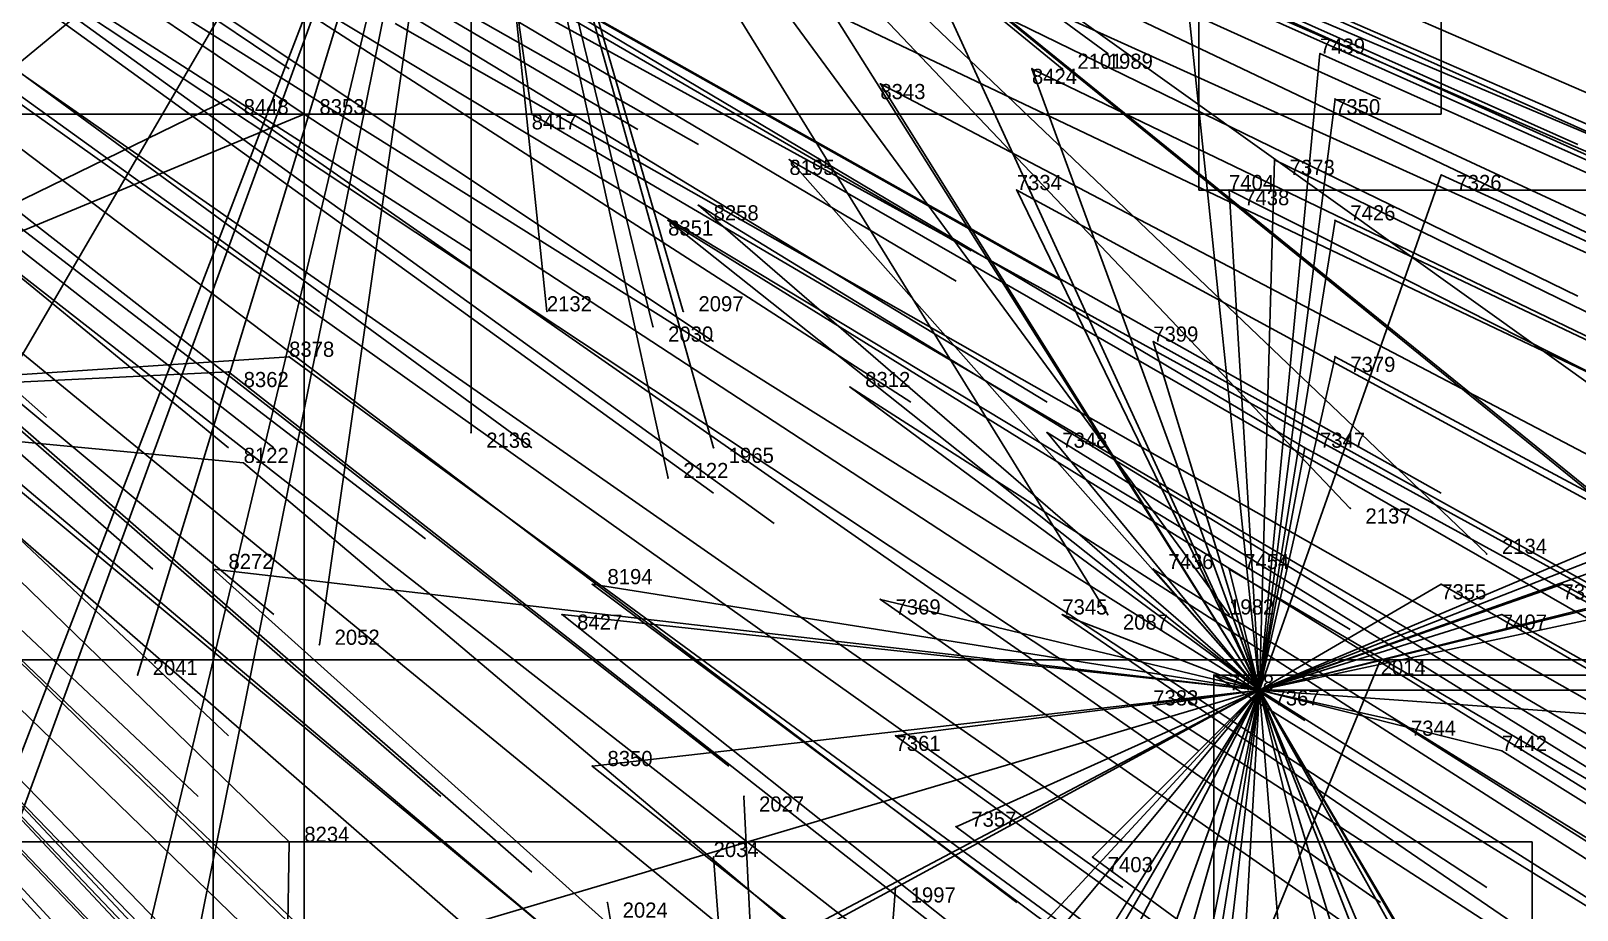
# Model space of a CAD drawing. Extents: x -0.5 to 0.59, y -0.5 to 0.59.
# Drawn here: x 0.155 to 0.257, y -0.1665 to -0.1085 of the extents above; entities that cross this region are included whole.
import ezdxf

# ---------------------------------------------------------------- set-up
doc = ezdxf.new("R2010")
doc.units = 0
for name, color, linetype in [('Clients', 3, 'CONTINUOUS'), ('Facilities', 3, 'CONTINUOUS'), ('Facilities_lines', 3, 'CONTINUOUS'), ('Min_max_boxes', 1, 'CONTINUOUS'), ('Normals', 1, 'CONTINUOUS'), ('Source_points', 5, 'CONTINUOUS'), ('Text', 3, 'CONTINUOUS')]:
    doc.layers.add(name, color=color, linetype=linetype)

msp = doc.modelspace()

# ---------------------------------------------------------------- linework, layer by layer
at = {"layer": 'Clients', "color": 5}
for p in [(0.226, -0.11, -1.25), (0.24, -0.11, -0.659), (0.221, -0.111, -0.618), (0.223, -0.111, -1.25), (0.211, -0.112, -0.597), (0.168, -0.113, -0.507), (0.241, -0.113, -0.665), (0.173, -0.114, -0.518), (0.188, -0.114, -0.549), (0.205, -0.117, -0.59), (0.237, -0.117, -0.662), (0.248, -0.118, -0.688), (0.22, -0.119, -0.625), (0.234, -0.119, -0.655), (0.234, -0.119, -0.657), (0.199, -0.12, -0.582), (0.197, -0.121, -0.578), (0.241, -0.121, -0.675), (0.189, -0.127, -1.25), (0.198, -0.127, -1.25), (0.196, -0.128, -1.25), (0.229, -0.129, -0.656), (0.172, -0.13, -0.538), (0.241, -0.13, -0.686), (0.168, -0.131, -0.533), (0.209, -0.132, -0.618), (0.184, -0.135, -1.25), (0.222, -0.135, -0.651), (0.2, -0.136, -1.25), (0.239, -0.136, -0.688), (0.169, -0.137, -0.543), (0.197, -0.138, -1.25), (0.242, -0.14, -1.25), (0.251, -0.143, -1.25), (0.167, -0.144, -0.551), (0.229, -0.144, -0.676), (0.234, -0.144, -0.688), (0.192, -0.145, -0.602), (0.248, -0.145, -0.719), (0.256, -0.145, -0.736), (0.211, -0.146, -0.642), (0.19, -0.147, -0.602), (0.223, -0.147, -0.667), (0.226, -0.147, -1.25), (0.234, -0.147, -1.25), (0.252, -0.147, -0.729), (0.174, -0.149, -1.25), (0.244, -0.15, -1.25), (0.162, -0.151, -1.25), (0.233, -0.151, -0.695), (0.229, -0.153, -0.688), (0.245, -0.154, -0.725), (0.212, -0.155, -0.657), (0.252, -0.156, -0.74), (0.192, -0.157, -0.62), (0.202, -0.159, -1.25), (0.216, -0.161, -0.673), (0.172, -0.162, -0.59), (0.2, -0.163, -1.25), (0.225, -0.163, -0.696), (0.212, -0.165, -1.25), (0.193, -0.166, -1.25)]:
    msp.add_point(p, dxfattribs=at)
at = {"layer": 'Facilities', "color": 3}
msp.add_point((0.236, -0.152, -0.703), dxfattribs=at)
at = {"layer": 'Facilities_lines', "color": 3}
for p, q in [((0.18, -0.057, -0.472), (0.188, -0.114, -0.549)), ((0.184, -0.079, -1.25), (0.145, -0.146, -1.25)), ((0.184, -0.079, -1.25), (0.149, -0.17, -1.25)), ((0.184, -0.079, -1.25), (0.15, -0.172, -1.25)), ((0.184, -0.079, -1.25), (0.161, -0.175, -1.25)), ((0.184, -0.079, -1.25), (0.162, -0.151, -1.25)), ((0.184, -0.079, -1.25), (0.165, -0.173, -1.25)), ((0.184, -0.079, -1.25), (0.174, -0.149, -1.25)), ((0.184, -0.079, -1.25), (0.234, -0.147, -1.25)), ((0.184, -0.079, -1.25), (0.279, -0.147, -1.25)), ((0.184, -0.079, -1.25), (0.226, -0.147, -1.25)), ((0.184, -0.079, -1.25), (0.226, -0.11, -1.25)), ((0.184, -0.079, -1.25), (0.196, -0.128, -1.25)), ((0.184, -0.079, -1.25), (0.198, -0.127, -1.25)), ((0.184, -0.079, -1.25), (0.223, -0.111, -1.25)), ((0.184, -0.079, -1.25), (0.263, -0.143, -1.25)), ((0.184, -0.079, -1.25), (0.264, -0.144, -1.25)), ((0.184, -0.079, -1.25), (0.2, -0.136, -1.25)), ((0.184, -0.079, -1.25), (0.197, -0.138, -1.25)), ((0.184, -0.079, -1.25), (0.189, -0.127, -1.25)), ((0.184, -0.079, -1.25), (0.251, -0.143, -1.25)), ((0.184, -0.079, -1.25), (0.184, -0.135, -1.25)), ((0.184, -0.079, -1.25), (0.242, -0.14, -1.25)), ((0.236, -0.152, -0.703), (0.208, -0.091, -0.567)), ((0.236, -0.152, -0.703), (0.202, -0.098, -0.561)), ((0.236, -0.152, -0.703), (0.231, -0.104, -0.633)), ((0.127, -0.133, -0.46), (0.161, -0.105, -0.48)), ((0.236, -0.152, -0.703), (0.24, -0.11, -0.659)), ((0.236, -0.152, -0.703), (0.221, -0.111, -0.618)), ((0.236, -0.152, -0.703), (0.211, -0.112, -0.597)), ((0.127, -0.133, -0.46), (0.168, -0.113, -0.507)), ((0.236, -0.152, -0.703), (0.241, -0.113, -0.665)), ((0.127, -0.133, -0.46), (0.173, -0.114, -0.518)), ((0.236, -0.152, -0.703), (0.205, -0.117, -0.59)), ((0.236, -0.152, -0.703), (0.237, -0.117, -0.662)), ((0.236, -0.152, -0.703), (0.248, -0.118, -0.688)), ((0.236, -0.152, -0.703), (0.22, -0.119, -0.625)), ((0.236, -0.152, -0.703), (0.234, -0.119, -0.655)), ((0.236, -0.152, -0.703), (0.234, -0.119, -0.657)), ((0.236, -0.152, -0.703), (0.199, -0.12, -0.582)), ((0.236, -0.152, -0.703), (0.197, -0.121, -0.578)), ((0.236, -0.152, -0.703), (0.241, -0.121, -0.675)), ((0.236, -0.152, -0.703), (0.229, -0.129, -0.656)), ((0.127, -0.133, -0.46), (0.172, -0.13, -0.538)), ((0.236, -0.152, -0.703), (0.241, -0.13, -0.686)), ((0.127, -0.133, -0.46), (0.168, -0.131, -0.533)), ((0.236, -0.152, -0.703), (0.295, -0.131, -0.806)), ((0.236, -0.152, -0.703), (0.209, -0.132, -0.618)), ((0.127, -0.133, -0.46), (0.169, -0.137, -0.543)), ((0.236, -0.152, -0.703), (0.281, -0.133, -0.778)), ((0.236, -0.152, -0.703), (0.222, -0.135, -0.651)), ((0.236, -0.152, -0.703), (0.239, -0.136, -0.688)), ((0.236, -0.152, -0.703), (0.277, -0.136, -0.772)), ((0.236, -0.152, -0.703), (0.297, -0.137, -0.817)), ((0.236, -0.152, -0.703), (0.292, -0.14, -0.811)), ((0.236, -0.152, -0.703), (0.167, -0.144, -0.551)), ((0.236, -0.152, -0.703), (0.229, -0.144, -0.676)), ((0.236, -0.152, -0.703), (0.234, -0.144, -0.688)), ((0.236, -0.152, -0.703), (0.192, -0.145, -0.602)), ((0.236, -0.152, -0.703), (0.248, -0.145, -0.719)), ((0.236, -0.152, -0.703), (0.256, -0.145, -0.736)), ((0.236, -0.152, -0.703), (0.211, -0.146, -0.642)), ((0.236, -0.152, -0.703), (0.26, -0.146, -0.746)), ((0.236, -0.152, -0.703), (0.19, -0.147, -0.602)), ((0.236, -0.152, -0.703), (0.223, -0.147, -0.667)), ((0.236, -0.152, -0.703), (0.252, -0.147, -0.729)), ((0.206, -0.242, -1.25), (0.244, -0.15, -1.25)), ((0.236, -0.152, -0.703), (0.233, -0.151, -0.695)), ((0.236, -0.152, -0.703), (0.182, -0.168, -0.62)), ((0.236, -0.152, -0.703), (0.192, -0.157, -0.62)), ((0.236, -0.152, -0.703), (0.2, -0.171, -0.658)), ((0.236, -0.152, -0.703), (0.201, -0.171, -0.659)), ((0.236, -0.152, -0.703), (0.211, -0.179, -0.691)), ((0.236, -0.152, -0.703), (0.212, -0.155, -0.657)), ((0.236, -0.152, -0.703), (0.215, -0.188, -0.714)), ((0.236, -0.152, -0.703), (0.216, -0.176, -0.696)), ((0.236, -0.152, -0.703), (0.216, -0.161, -0.673)), ((0.236, -0.152, -0.703), (0.219, -0.199, -0.74)), ((0.236, -0.152, -0.703), (0.221, -0.181, -0.713)), ((0.236, -0.152, -0.703), (0.225, -0.163, -0.696)), ((0.236, -0.152, -0.703), (0.226, -0.168, -0.705)), ((0.236, -0.152, -0.703), (0.227, -0.197, -0.752)), ((0.236, -0.152, -0.703), (0.228, -0.18, -0.726)), ((0.236, -0.152, -0.703), (0.229, -0.196, -0.753)), ((0.236, -0.152, -0.703), (0.229, -0.153, -0.688)), ((0.236, -0.152, -0.703), (0.23, -0.203, -0.768)), ((0.236, -0.152, -0.703), (0.231, -0.177, -0.726)), ((0.236, -0.152, -0.703), (0.232, -0.186, -0.744)), ((0.236, -0.152, -0.703), (0.233, -0.204, -0.773)), ((0.236, -0.152, -0.703), (0.238, -0.177, -0.741)), ((0.236, -0.152, -0.703), (0.247, -0.178, -0.76)), ((0.236, -0.152, -0.703), (0.248, -0.201, -0.798)), ((0.236, -0.152, -0.703), (0.245, -0.154, -0.725)), ((0.236, -0.152, -0.703), (0.248, -0.191, -0.782)), ((0.236, -0.152, -0.703), (0.256, -0.203, -0.818)), ((0.236, -0.152, -0.703), (0.252, -0.156, -0.74)), ((0.236, -0.152, -0.703), (0.267, -0.205, -0.842)), ((0.236, -0.152, -0.703), (0.269, -0.208, -0.851)), ((0.236, -0.152, -0.703), (0.264, -0.154, -0.763)), ((0.236, -0.152, -0.703), (0.265, -0.204, -0.837)), ((0.236, -0.152, -0.703), (0.268, -0.152, -0.772)), ((0.206, -0.242, -1.25), (0.202, -0.159, -1.25)), ((0.171, -0.227, -0.711), (0.172, -0.162, -0.59)), ((0.206, -0.242, -1.25), (0.2, -0.163, -1.25)), ((0.206, -0.242, -1.25), (0.212, -0.165, -1.25)), ((0.206, -0.242, -1.25), (0.193, -0.166, -1.25))]:
    msp.add_line(p, q, dxfattribs=at)
at = {"layer": 'Min_max_boxes', "color": 1}
for p, q in [((0.232, -0.005, -0.863), (0.232, -0.119, -0.863)), ((0.232, -0.005, -0.619), (0.232, -0.119, -0.619)), ((0.248, -0.114, -0.633), (0.248, -0.019, -0.633)), ((0.248, -0.114, -0.326), (0.248, -0.019, -0.326)), ((0.167, -0.091, -0.851), (0.167, -0.208, -0.851)), ((0.167, -0.091, -0.551), (0.167, -0.208, -0.551)), ((0.173, -0.198, -0.611), (0.173, -0.1, -0.611)), ((0.173, -0.198, -0.377), (0.173, -0.1, -0.377)), ((0.118, -0.114, -0.633), (0.248, -0.114, -0.633)), ((0.118, -0.114, -0.326), (0.248, -0.114, -0.326)), ((0.248, -0.114, -0.633), (0.248, -0.114, -0.326)), ((0.232, -0.119, -0.863), (0.34, -0.119, -0.863)), ((0.232, -0.119, -0.619), (0.34, -0.119, -0.619)), ((0.232, -0.119, -0.863), (0.232, -0.119, -0.619)), ((0.322, -0.15, -1.25), (0.128, -0.15, -1.25)), ((0.322, -0.15, -1.25), (0.128, -0.15, -1.25)), ((0.351, -0.151, -1.064), (0.233, -0.151, -1.064)), ((0.233, -0.151, -1.064), (0.233, -0.267, -1.064)), ((0.351, -0.151, -0.781), (0.233, -0.151, -0.781)), ((0.233, -0.151, -0.781), (0.233, -0.267, -0.781)), ((0.233, -0.151, -1.064), (0.233, -0.151, -0.781)), ((0.254, -0.162, -0.876), (0.112, -0.162, -0.876)), ((0.254, -0.162, -0.558), (0.112, -0.162, -0.558)), ((0.254, -0.302, -0.876), (0.254, -0.162, -0.876)), ((0.254, -0.302, -0.558), (0.254, -0.162, -0.558)), ((0.254, -0.162, -0.876), (0.254, -0.162, -0.558))]:
    msp.add_line(p, q, dxfattribs=at)
at = {"layer": 'Normals', "color": 1}
for p, q in [((0.095, -0.059, -0.28), (0.172, -0.111, -0.243)), ((0.096, -0.062, -0.286), (0.173, -0.114, -0.248)), ((0.115, -0.068, -0.333), (0.195, -0.115, -0.296)), ((0.118, -0.07, -0.344), (0.199, -0.116, -0.306)), ((0.087, -0.073, -0.284), (0.156, -0.134, -0.245)), ((0.099, -0.073, -0.307), (0.174, -0.127, -0.27)), ((0.106, -0.073, -0.321), (0.184, -0.123, -0.284)), ((0.16, -0.075, -0.441), (0.244, -0.113, -0.403)), ((0.136, -0.076, -0.39), (0.217, -0.123, -0.355)), ((0.096, -0.077, -0.308), (0.168, -0.136, -0.271)), ((0.122, -0.077, -0.361), (0.2, -0.129, -0.325)), ((0.135, -0.077, -0.389), (0.216, -0.125, -0.354)), ((0.172, -0.078, -0.473), (0.257, -0.116, -0.435)), ((0.098, -0.079, -0.314), (0.171, -0.136, -0.277)), ((0.143, -0.08, -0.409), (0.223, -0.125, -0.371)), ((0.178, -0.08, -0.488), (0.263, -0.117, -0.451)), ((0.179, -0.08, -0.49), (0.264, -0.118, -0.454)), ((0.113, -0.081, -0.347), (0.188, -0.136, -0.31)), ((0.177, -0.081, -0.487), (0.262, -0.119, -0.45)), ((0.134, -0.082, -0.393), (0.213, -0.133, -0.359)), ((0.174, -0.082, -0.48), (0.258, -0.122, -0.443)), ((0.093, -0.083, -0.312), (0.163, -0.144, -0.274)), ((0.124, -0.084, -0.374), (0.2, -0.139, -0.34)), ((0.183, -0.084, -0.502), (0.268, -0.121, -0.465)), ((0.143, -0.085, -0.416), (0.222, -0.133, -0.378)), ((0.173, -0.085, -0.482), (0.257, -0.126, -0.445)), ((0.108, -0.086, -0.344), (0.181, -0.142, -0.307)), ((0.128, -0.086, -0.385), (0.204, -0.141, -0.351)), ((0.099, -0.087, -0.329), (0.171, -0.147, -0.294)), ((0.16, -0.089, -0.458), (0.239, -0.136, -0.419)), ((0.1, -0.091, -0.338), (0.168, -0.155, -0.302)), ((0.208, -0.091, -0.567), (0.293, -0.128, -0.53)), ((0.203, -0.092, -0.556), (0.287, -0.13, -0.519)), ((0.168, -0.094, -0.481), (0.248, -0.139, -0.442)), ((0.098, -0.095, -0.342), (0.166, -0.159, -0.305)), ((0.182, -0.095, -0.514), (0.266, -0.135, -0.477)), ((0.172, -0.162, -0.59), (0.106, -0.098, -0.629)), ((0.112, -0.098, -0.371), (0.182, -0.159, -0.335)), ((0.202, -0.098, -0.561), (0.286, -0.136, -0.523)), ((0.128, -0.1, -0.405), (0.201, -0.157, -0.368)), ((0.164, -0.101, -0.481), (0.242, -0.148, -0.441)), ((0.177, -0.101, -0.511), (0.259, -0.146, -0.474)), ((0.117, -0.102, -0.388), (0.188, -0.164, -0.354)), ((0.166, -0.17, -0.595), (0.102, -0.104, -0.633)), ((0.231, -0.104, -0.633), (0.316, -0.14, -0.595)), ((0.155, -0.105, -0.47), (0.232, -0.156, -0.43)), ((0.161, -0.105, -0.48), (0.239, -0.154, -0.44)), ((0.103, -0.106, -0.371), (0.167, -0.174, -0.334)), ((0.179, -0.108, -0.522), (0.26, -0.154, -0.486)), ((0.167, -0.176, -0.606), (0.103, -0.109, -0.644)), ((0.151, -0.109, -0.467), (0.227, -0.162, -0.428)), ((0.146, -0.11, -0.458), (0.22, -0.166, -0.419)), ((0.226, -0.11, -1.25), (0.226, -0.11, -1.15)), ((0.24, -0.11, -0.659), (0.325, -0.148, -0.622)), ((0.151, -0.111, -0.469), (0.227, -0.165, -0.431)), ((0.221, -0.111, -0.618), (0.304, -0.151, -0.58)), ((0.223, -0.111, -1.25), (0.223, -0.111, -1.15)), ((0.211, -0.112, -0.597), (0.293, -0.155, -0.559)), ((0.168, -0.113, -0.507), (0.244, -0.166, -0.47)), ((0.241, -0.113, -0.665), (0.325, -0.152, -0.628)), ((0.108, -0.114, -0.392), (0.172, -0.181, -0.354)), ((0.184, -0.179, -0.642), (0.117, -0.114, -0.678)), ((0.173, -0.114, -0.518), (0.251, -0.165, -0.481)), ((0.188, -0.114, -0.549), (0.268, -0.161, -0.512)), ((0.108, -0.115, -0.395), (0.171, -0.183, -0.357)), ((0.176, -0.183, -0.635), (0.112, -0.116, -0.673)), ((0.205, -0.117, -0.59), (0.285, -0.163, -0.552)), ((0.237, -0.117, -0.662), (0.321, -0.158, -0.625)), ((0.248, -0.118, -0.688), (0.333, -0.157, -0.651)), ((0.22, -0.119, -0.625), (0.301, -0.163, -0.586)), ((0.234, -0.119, -0.655), (0.317, -0.161, -0.618)), ((0.234, -0.119, -0.657), (0.317, -0.161, -0.62)), ((0.186, -0.184, -0.656), (0.12, -0.12, -0.693)), ((0.199, -0.12, -0.582), (0.279, -0.169, -0.545)), ((0.197, -0.121, -0.578), (0.276, -0.17, -0.541)), ((0.241, -0.121, -0.675), (0.325, -0.161, -0.638)), ((0.151, -0.122, -0.485), (0.224, -0.179, -0.448)), ((0.185, -0.191, -0.664), (0.12, -0.124, -0.701)), ((0.182, -0.196, -0.669), (0.119, -0.127, -0.705)), ((0.151, -0.127, -0.494), (0.223, -0.186, -0.457)), ((0.189, -0.127, -1.25), (0.189, -0.127, -1.15)), ((0.198, -0.127, -1.25), (0.198, -0.127, -1.15)), ((0.142, -0.128, -0.479), (0.213, -0.188, -0.442)), ((0.196, -0.128, -1.25), (0.196, -0.128, -1.15)), ((0.229, -0.129, -0.656), (0.31, -0.174, -0.619)), ((0.172, -0.13, -0.538), (0.247, -0.185, -0.501)), ((0.241, -0.13, -0.686), (0.323, -0.174, -0.649)), ((0.168, -0.131, -0.533), (0.242, -0.189, -0.497)), ((0.146, -0.132, -0.492), (0.217, -0.191, -0.454)), ((0.209, -0.132, -0.618), (0.287, -0.182, -0.58)), ((0.144, -0.133, -0.491), (0.214, -0.194, -0.453)), ((0.184, -0.135, -1.25), (0.184, -0.135, -1.15)), ((0.222, -0.135, -0.651), (0.301, -0.184, -0.613)), ((0.2, -0.136, -1.25), (0.2, -0.136, -1.15)), ((0.239, -0.136, -0.688), (0.321, -0.181, -0.651)), ((0.169, -0.137, -0.543), (0.24, -0.197, -0.507)), ((0.197, -0.138, -1.25), (0.197, -0.138, -1.15)), ((0.242, -0.14, -1.25), (0.242, -0.14, -1.15)), ((0.214, -0.207, -0.744), (0.147, -0.143, -0.782)), ((0.251, -0.143, -1.25), (0.251, -0.143, -1.15)), ((0.167, -0.144, -0.551), (0.236, -0.206, -0.514)), ((0.229, -0.144, -0.676), (0.308, -0.193, -0.638)), ((0.234, -0.144, -0.688), (0.314, -0.191, -0.65)), ((0.192, -0.145, -0.602), (0.267, -0.201, -0.565)), ((0.248, -0.145, -0.719), (0.329, -0.192, -0.682)), ((0.256, -0.145, -0.736), (0.337, -0.19, -0.699)), ((0.211, -0.146, -0.642), (0.287, -0.199, -0.604)), ((0.19, -0.147, -0.602), (0.263, -0.205, -0.563)), ((0.223, -0.147, -0.667), (0.299, -0.199, -0.628)), ((0.226, -0.147, -1.25), (0.226, -0.147, -1.15)), ((0.234, -0.147, -1.25), (0.234, -0.147, -1.15)), ((0.252, -0.147, -0.729), (0.333, -0.193, -0.692)), ((0.174, -0.149, -1.25), (0.174, -0.149, -1.15)), ((0.244, -0.15, -1.25), (0.244, -0.15, -1.15)), ((0.162, -0.151, -1.25), (0.162, -0.151, -1.15)), ((0.233, -0.151, -0.695), (0.312, -0.2, -0.657)), ((0.236, -0.152, -0.703), (0.315, -0.202, -0.666)), ((0.229, -0.153, -0.688), (0.306, -0.203, -0.649)), ((0.245, -0.154, -0.725), (0.324, -0.204, -0.688)), ((0.15, -0.155, -0.541), (0.214, -0.223, -0.504)), ((0.212, -0.155, -0.657), (0.287, -0.209, -0.618)), ((0.252, -0.156, -0.74), (0.33, -0.205, -0.703)), ((0.192, -0.157, -0.62), (0.264, -0.214, -0.582)), ((0.202, -0.159, -1.25), (0.202, -0.159, -1.15)), ((0.216, -0.161, -0.673), (0.29, -0.216, -0.635)), ((0.2, -0.163, -1.25), (0.2, -0.163, -1.15)), ((0.225, -0.163, -0.696), (0.3, -0.218, -0.658)), ((0.212, -0.165, -1.25), (0.212, -0.165, -1.15)), ((0.193, -0.166, -1.25), (0.193, -0.166, -1.15))]:
    msp.add_line(p, q, dxfattribs=at)
at = {"layer": 'Source_points', "color": 5}
for p in [(0.226, -0.11, -1.25), (0.24, -0.11, -0.659), (0.221, -0.111, -0.618), (0.223, -0.111, -1.25), (0.211, -0.112, -0.597), (0.168, -0.113, -0.507), (0.241, -0.113, -0.665), (0.173, -0.114, -0.518), (0.188, -0.114, -0.549), (0.205, -0.117, -0.59), (0.237, -0.117, -0.662), (0.248, -0.118, -0.688), (0.22, -0.119, -0.625), (0.234, -0.119, -0.655), (0.234, -0.119, -0.657), (0.199, -0.12, -0.582), (0.197, -0.121, -0.578), (0.241, -0.121, -0.675), (0.189, -0.127, -1.25), (0.198, -0.127, -1.25), (0.196, -0.128, -1.25), (0.229, -0.129, -0.656), (0.172, -0.13, -0.538), (0.241, -0.13, -0.686), (0.168, -0.131, -0.533), (0.209, -0.132, -0.618), (0.184, -0.135, -1.25), (0.222, -0.135, -0.651), (0.2, -0.136, -1.25), (0.239, -0.136, -0.688), (0.169, -0.137, -0.543), (0.197, -0.138, -1.25), (0.242, -0.14, -1.25), (0.251, -0.143, -1.25), (0.167, -0.144, -0.551), (0.229, -0.144, -0.676), (0.234, -0.144, -0.688), (0.192, -0.145, -0.602), (0.248, -0.145, -0.719), (0.256, -0.145, -0.736), (0.211, -0.146, -0.642), (0.19, -0.147, -0.602), (0.223, -0.147, -0.667), (0.226, -0.147, -1.25), (0.234, -0.147, -1.25), (0.252, -0.147, -0.729), (0.174, -0.149, -1.25), (0.244, -0.15, -1.25), (0.162, -0.151, -1.25), (0.233, -0.151, -0.695), (0.236, -0.152, -0.703), (0.229, -0.153, -0.688), (0.245, -0.154, -0.725), (0.212, -0.155, -0.657), (0.252, -0.156, -0.74), (0.192, -0.157, -0.62), (0.202, -0.159, -1.25), (0.216, -0.161, -0.673), (0.172, -0.162, -0.59), (0.2, -0.163, -1.25), (0.225, -0.163, -0.696), (0.212, -0.165, -1.25), (0.193, -0.166, -1.25)]:
    msp.add_point(p, dxfattribs=at)

# ---------------------------------------------------------------- texts
at = {"layer": 'Text', "color": 3}
for s, p in [('7439', (0.24, -0.11, -0.659)), ('2101', (0.224, -0.111, -1.25)), ('1989', (0.226, -0.111, -1.25)), ('8424', (0.221, -0.112, -0.618)), ('8343', (0.211, -0.113, -0.597)), ('8448', (0.169, -0.114, -0.507)), ('8353', (0.174, -0.114, -0.518)), ('7350', (0.241, -0.114, -0.665)), ('8417', (0.188, -0.115, -0.549)), ('8195', (0.205, -0.118, -0.59)), ('7373', (0.238, -0.118, -0.662)), ('7334', (0.22, -0.119, -0.625)), ('7404', (0.234, -0.119, -0.655)), ('7326', (0.249, -0.119, -0.688)), ('7438', (0.235, -0.12, -0.657)), ('8258', (0.2, -0.121, -0.582)), ('7426', (0.242, -0.121, -0.675)), ('8351', (0.197, -0.122, -0.578)), ('2132', (0.189, -0.127, -1.25)), ('2097', (0.199, -0.127, -1.25)), ('2030', (0.197, -0.129, -1.25)), ('7399', (0.229, -0.129, -0.656)), ('8378', (0.172, -0.13, -0.538)), ('7379', (0.242, -0.131, -0.686)), ('8362', (0.169, -0.132, -0.533)), ('8312', (0.21, -0.132, -0.618)), ('2136', (0.185, -0.136, -1.25)), ('7348', (0.223, -0.136, -0.651)), ('7347', (0.24, -0.136, -0.688)), ('8122', (0.169, -0.137, -0.543)), ('1965', (0.201, -0.137, -1.25)), ('2122', (0.198, -0.138, -1.25)), ('2137', (0.243, -0.141, -1.25)), ('2134', (0.252, -0.143, -1.25)), ('8272', (0.168, -0.144, -0.551)), ('7436', (0.23, -0.144, -0.676)), ('7454', (0.235, -0.144, -0.688)), ('8194', (0.193, -0.145, -0.602)), ('7355', (0.248, -0.146, -0.719)), ('7391', (0.256, -0.146, -0.736)), ('7369', (0.212, -0.147, -0.642)), ('7345', (0.223, -0.147, -0.667)), ('1982', (0.234, -0.147, -1.25)), ('8427', (0.191, -0.148, -0.602)), ('2087', (0.227, -0.148, -1.25)), ('7407', (0.252, -0.148, -0.729)), ('2052', (0.175, -0.149, -1.25)), ('2041', (0.163, -0.151, -1.25)), ('2014', (0.244, -0.151, -1.25)), ('7428', (0.234, -0.152, -0.695)), ('7383', (0.229, -0.153, -0.688)), ('7367', (0.237, -0.153, -0.703)), ('7344', (0.246, -0.155, -0.725)), ('7361', (0.212, -0.156, -0.657)), ('7442', (0.252, -0.156, -0.74)), ('8350', (0.193, -0.157, -0.62)), ('2027', (0.203, -0.16, -1.25)), ('7357', (0.217, -0.161, -0.673)), ('8234', (0.173, -0.162, -0.59)), ('2034', (0.2, -0.163, -1.25)), ('7403', (0.226, -0.164, -0.696)), ('1997', (0.213, -0.166, -1.25)), ('2024', (0.194, -0.167, -1.25))]:
    msp.add_text(s, height=0.001, dxfattribs=at).set_placement(p)

doc.saveas('drawing.dxf')
